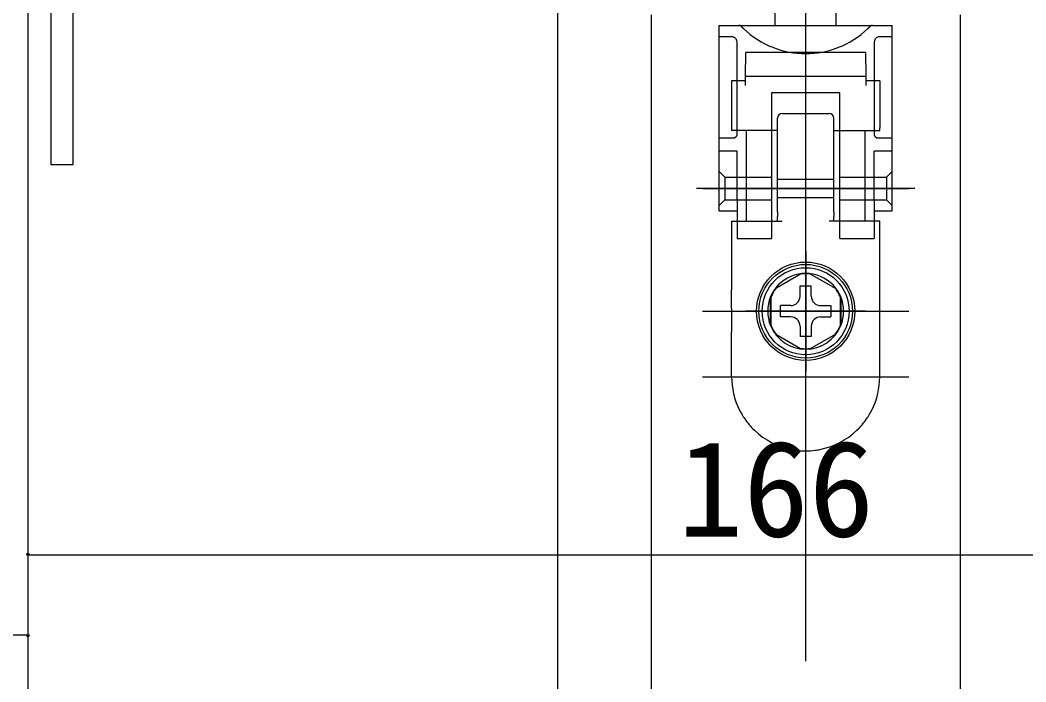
# Model space of a CAD drawing. Units: millimetres, scale not verified. Extents: x -800 to 800, y -554 to 554.
# Drawn here: x -526.2 to -418.9, y 311.4 to 382 of the extents above; entities that cross this region are included whole.
import ezdxf
from ezdxf.enums import TextEntityAlignment as Align

# ---------------------------------------------------------------- set-up
doc = ezdxf.new("R2010")
doc.units = ezdxf.units.MM
doc.header["$LTSCALE"] = 4
for name, pattern in [('CHAIN1', [8, 5, -1, 1, -1]), ('USER1', [19.05, 12.7, -6.35]), ('USER11', [14.01, 12, -1, 0.01, -1])]:
    doc.linetypes.add(name, pattern=pattern)
doc.layers.add('2-0', color=7, linetype='Continuous', lineweight=25)
doc.styles.add('ＭＳ ゴシック', font='')
doc.styles.get('ＭＳ ゴシック').set_extended_font_data('MS Gothic')

msp = doc.modelspace()

# ---------------------------------------------------------------- linework, layer by layer
at = {"layer": '2-0', "linetype": 'CHAIN1'}
msp.add_line((-442.362, 185.644), (-442.362, 457.493), dxfattribs=at)
at = {"layer": '2-0'}
for p, q in [((-525.362, 452.615), (-525.362, 185.644)), ((-522.862, 366.615), (-522.862, 416.615)), ((-468.862, 416.615), (-468.862, 185.644)), ((-520.562, 414.315), (-520.562, 366.615)), ((-445.612, 381.476), (-445.612, 391.615)), ((-439.112, 381.476), (-439.112, 391.615)), ((-458.862, 382.615), (-458.862, 185.644)), ((-425.862, 382.615), (-425.862, 185.644)), ((-451.602, 381.476), (-433.122, 381.476)), ((-451.602, 361.676), (-451.602, 381.476)), ((-433.122, 361.676), (-433.122, 381.476)), ((-435.962, 378.576), (-436.024, 378.576)), ((-450.062, 375.576), (-450.262, 375.576)), ((-450.262, 375.576), (-450.262, 375.076)), ((-450.262, 375.076), (-450.262, 372.183)), ((-434.462, 375.576), (-434.662, 375.576)), ((-438.702, 374.276), (-446.022, 374.276)), ((-446.022, 374.276), (-446.022, 359.876)), ((-438.702, 359.876), (-438.702, 374.276)), ((-450.262, 372.183), (-450.262, 371.737)), ((-450.262, 371.737), (-450.262, 370.565)), ((-445.362, 371.076), (-445.362, 371.576)), ((-444.862, 372.076), (-439.862, 372.076)), ((-450.262, 370.565), (-450.262, 370.297)), ((-450.262, 370.297), (-450.262, 370.265)), ((-445.362, 370.576), (-445.362, 371.076)), ((-445.362, 370.574), (-445.362, 370.576)), ((-439.362, 370.565), (-439.362, 370.574)), ((-434.462, 370.297), (-434.462, 370.565)), ((-434.462, 370.265), (-434.462, 370.297)), ((-450.062, 370.265), (-450.262, 370.265)), ((-445.362, 370.265), (-445.412, 370.265)), ((-439.362, 369.279), (-439.362, 370.265)), ((-439.362, 370.265), (-439.312, 370.265)), ((-439.362, 369.136), (-439.362, 369.279)), ((-434.662, 370.265), (-434.462, 370.265)), ((-445.362, 368.779), (-445.362, 369.136)), ((-445.362, 368.565), (-445.362, 368.779)), ((-445.362, 367.034), (-445.362, 368.565)), ((-439.362, 368.779), (-439.362, 369.136)), ((-439.362, 368.565), (-439.362, 368.779)), ((-520.562, 366.615), (-522.862, 366.615)), ((-445.362, 366.534), (-445.362, 366.541)), ((-445.362, 365.076), (-445.362, 366.534)), ((-439.362, 365.076), (-439.362, 366.534)), ((-445.362, 363.076), (-445.362, 365.076)), ((-449.682, 362.876), (-449.682, 359.876)), ((-445.362, 361.993), (-445.362, 363.076)), ((-435.042, 362.876), (-435.042, 359.876)), ((-448.687, 360.576), (-448.687, 362.076)), ((-445.362, 361.576), (-445.362, 361.993)), ((-439.362, 361.576), (-439.362, 361.993)), ((-436.037, 362.076), (-436.037, 360.576)), ((-451.602, 361.676), (-449.682, 361.676)), ((-445.362, 361.576), (-445.362, 361.076)), ((-445.362, 360.576), (-445.362, 361.076)), ((-439.362, 361.576), (-439.362, 361.076)), ((-439.362, 360.576), (-439.362, 361.076)), ((-435.042, 361.676), (-433.122, 361.676)), ((-450.262, 360.576), (-445.362, 360.576)), ((-450.262, 360.576), (-450.262, 356.276)), ((-445.362, 360.576), (-444.862, 360.576)), ((-439.362, 360.576), (-439.862, 360.576)), ((-434.462, 360.576), (-439.362, 360.576)), ((-450.262, 356.276), (-450.262, 355.276)), ((-450.262, 355.276), (-450.262, 355.205)), ((-450.262, 355.205), (-450.262, 354.402)), ((-450.262, 354.402), (-450.262, 353.938)), ((-442.896, 354.94), (-445.529, 353.42)), ((-439.196, 353.42), (-441.829, 354.94)), ((-434.462, 354.402), (-434.462, 355.205)), ((-434.462, 353.938), (-434.462, 354.402)), ((-450.262, 351.276), (-450.262, 353.276)), ((-442.962, 353.676), (-441.762, 353.676)), ((-442.962, 352.576), (-442.962, 353.676)), ((-441.762, 352.576), (-441.762, 353.676)), ((-446.112, 349.446), (-446.112, 352.506)), ((-446.062, 352.496), (-446.062, 349.456)), ((-438.662, 349.456), (-438.662, 352.496)), ((-438.612, 352.506), (-438.612, 349.446)), ((-450.262, 351.276), (-450.262, 350.776)), ((-445.062, 350.376), (-445.062, 351.576)), ((-443.962, 351.576), (-445.062, 351.576)), ((-440.762, 351.576), (-439.662, 351.576)), ((-439.662, 351.576), (-439.662, 350.376)), ((-443.962, 350.376), (-445.062, 350.376)), ((-440.762, 350.376), (-439.662, 350.376)), ((-434.462, 350.15), (-434.462, 350.615)), ((-434.462, 349.348), (-434.462, 350.15)), ((-442.962, 349.376), (-442.962, 348.276)), ((-441.762, 349.376), (-441.762, 348.276)), ((-434.462, 349.276), (-434.462, 349.348)), ((-434.462, 348.776), (-434.462, 349.276)), ((-450.262, 348.276), (-450.262, 348.776)), ((-450.262, 343.976), (-450.262, 348.276)), ((-445.529, 348.532), (-442.896, 347.012)), ((-441.762, 348.276), (-442.962, 348.276)), ((-441.829, 347.012), (-439.196, 348.532)), ((-434.462, 348.276), (-434.462, 348.776)), ((-434.462, 343.976), (-434.462, 348.276)), ((-525.362, 338.636), (-525.362, 323.718)), ((-525.362, 338.636), (-525.362, 315.152)), ((-525.519, 324.968), (-525.206, 324.968)), ((-525.362, 324.968), (-359.362, 324.968)), ((-525.206, 316.402), (-525.519, 316.402))]:
    msp.add_line(p, q, dxfattribs=at)
at = {"layer": '2-0', "linetype": 'USER11'}
for p, q in [((-442.362, 352.576), (-442.362, 398.776)), ((-442.362, 357.451), (-442.362, 383.276)), ((-442.362, 332.976), (-442.362, 380.576)), ((-430.722, 364.076), (-454.002, 364.076)), ((-453.362, 364.076), (-431.362, 364.076)), ((-442.362, 357.37), (-442.362, 344.582)), ((-453.362, 350.976), (-431.362, 350.976)), ((-435.969, 350.976), (-448.756, 350.976)), ((-453.362, 343.976), (-431.362, 343.976))]:
    msp.add_line(p, q, dxfattribs=at)
at = {"layer": '2-0', "linetype": 'USER1'}
for p, q in [((-450.282, 380.276), (-451.602, 380.276)), ((-433.122, 380.276), (-434.442, 380.276)), ((-449.682, 369.836), (-449.682, 379.676)), ((-435.042, 379.676), (-435.042, 369.836)), ((-448.794, 376.076), (-448.763, 378.576)), ((-436.024, 378.576), (-448.763, 378.576)), ((-435.962, 378.576), (-435.931, 376.076)), ((-448.794, 375.076), (-448.794, 376.076)), ((-448.794, 376.076), (-435.931, 376.076)), ((-435.931, 376.076), (-435.931, 375.076)), ((-448.794, 375.576), (-450.062, 375.576)), ((-434.662, 375.576), (-435.931, 375.576)), ((-451.602, 369.476), (-450.042, 369.476)), ((-445.412, 370.265), (-450.062, 370.265)), ((-448.687, 362.076), (-448.687, 370.265)), ((-439.312, 370.265), (-434.662, 370.265)), ((-436.037, 370.265), (-436.037, 362.076)), ((-434.682, 369.476), (-433.122, 369.476)), ((-435.042, 362.876), (-435.042, 368.066)), ((-433.122, 368.066), (-435.042, 368.066)), ((-451.602, 365.876), (-451.002, 365.276)), ((-451.002, 365.276), (-446.022, 365.276)), ((-451.002, 365.276), (-451.002, 362.876)), ((-445.362, 365.076), (-439.362, 365.076)), ((-438.702, 365.276), (-433.722, 365.276)), ((-433.122, 365.876), (-433.722, 365.276)), ((-433.722, 365.276), (-433.722, 362.876)), ((-451.602, 362.276), (-451.002, 362.876)), ((-451.002, 362.876), (-446.022, 362.876)), ((-439.362, 363.076), (-445.362, 363.076)), ((-438.702, 362.876), (-433.722, 362.876)), ((-433.122, 362.276), (-433.722, 362.876)), ((-449.682, 359.876), (-449.682, 358.739)), ((-446.022, 359.876), (-446.022, 358.739)), ((-438.702, 358.739), (-438.702, 359.876)), ((-435.042, 359.876), (-435.042, 358.739)), ((-449.682, 358.739), (-446.022, 358.739)), ((-438.702, 358.739), (-435.042, 358.739))]:
    msp.add_line(p, q, dxfattribs=at)
at = {"layer": '2-0'}
for points in [[(-434.462, 375.576), (-434.462, 375.076), (-434.462, 372.183)], [(-439.362, 370.574), (-439.362, 370.576), (-439.362, 371.076), (-439.362, 371.576)], [(-434.462, 372.183), (-434.462, 371.737), (-434.462, 370.565)], [(-445.362, 370.265), (-445.362, 370.297), (-445.362, 370.565), (-445.362, 370.574)], [(-439.362, 370.265), (-439.362, 370.297), (-439.362, 370.565)], [(-445.362, 369.136), (-445.362, 369.279), (-445.362, 370.265)], [(-439.362, 366.576), (-439.362, 367.034), (-439.362, 368.565)], [(-445.362, 366.541), (-445.362, 366.576), (-445.362, 367.034)], [(-439.362, 366.534), (-439.362, 366.541), (-439.362, 366.576)], [(-439.362, 361.993), (-439.362, 363.076), (-439.362, 365.076)], [(-434.462, 355.205), (-434.462, 355.276), (-434.462, 356.276), (-434.462, 360.576)], [(-450.262, 353.938), (-450.262, 353.776), (-450.262, 353.276)], [(-434.462, 351.276), (-434.462, 353.276), (-434.462, 353.776), (-434.462, 353.938)], [(-434.462, 350.615), (-434.462, 350.776), (-434.462, 351.276)], [(-450.262, 350.776), (-450.262, 350.615), (-450.262, 350.15), (-450.262, 349.348)], [(-450.262, 349.348), (-450.262, 349.276), (-450.262, 348.776)], [(-525.362, 316.402), (-528.362, 316.402), (-536.255, 316.402)]]:
    msp.add_lwpolyline(points, dxfattribs=at)
at = {"layer": '2-0', "linetype": 'USER1'}
msp.add_lwpolyline([(-449.682, 362.876), (-449.682, 368.066), (-451.602, 368.066)], dxfattribs=at)
at = {"layer": '2-0'}
for radius in [5.25, 4.646]:
    msp.add_circle((-442.362, 350.976), radius, dxfattribs=at)
at = {"layer": '2-0', "linetype": 'USER11'}
msp.add_circle((-442.362, 350.976), 5, dxfattribs=at)
at = {"layer": '2-0', "linetype": 'USER1'}
for centre, radius, start, end in [((-449.487, 381.116), 0.36, 44.33042, 90), ((-442.362, 388.076), 9.6, 224.33042, 226.29373), ((-442.362, 388.076), 9.6, 226.29373, 313.70627), ((-442.362, 388.076), 9.6, 313.70627, 315.66958), ((-435.238, 381.116), 0.36, 90, 135.66958), ((-450.282, 379.676), 0.6, 0, 90), ((-434.442, 379.676), 0.6, 90, 180), ((-450.042, 369.836), 0.36, 270, 0), ((-434.682, 369.836), 0.36, 180, 270)]:
    msp.add_arc(centre, radius, start, end, dxfattribs=at)
at = {"layer": '2-0'}
for centre, radius, start, end in [((-444.862, 371.576), 0.5, 90, 180), ((-439.862, 371.576), 0.5, 0, 90), ((-442.362, 350.976), 4.05, 43.7377, 136.2623), ((-442.362, 350.976), 4, 82.33165, 97.66835), ((-442.362, 350.976), 4.05, 136.2623, 157.80839), ((-442.362, 350.976), 4, 142.17651, 157.66835), ((-442.362, 350.976), 4.05, 22.19161, 43.7377), ((-442.362, 350.976), 4, 22.33165, 37.66835), ((-442.362, 350.976), 4.05, 157.80839, 202.19161), ((-443.962, 352.576), 1, 270, 0), ((-440.762, 352.576), 1, 180, 270), ((-442.362, 350.976), 4.05, 337.80839, 22.19161), ((-443.962, 349.376), 1, 360, 90), ((-440.762, 349.376), 1, 90, 180), ((-442.362, 350.976), 4.05, 202.19161, 337.80839), ((-442.362, 350.976), 4, 202.33165, 217.82349), ((-442.362, 350.976), 4, 322.17651, 337.66835), ((-442.362, 350.976), 4, 262.17651, 277.82349), ((-442.362, 343.976), 7.9, 180, 206.29788), ((-442.362, 343.976), 7.9, 333.70212, 0), ((-442.362, 343.976), 7.9, 206.29788, 210.41962), ((-442.362, 343.976), 7.9, 329.58038, 333.70212), ((-442.362, 343.976), 7.9, 210.41962, 214.72375), ((-442.362, 343.976), 7.9, 214.72375, 225.86911), ((-442.362, 343.976), 7.9, 314.13089, 325.27625), ((-442.362, 343.976), 7.9, 325.27625, 329.58038), ((-442.362, 343.976), 7.9, 225.86911, 226.18003), ((-442.362, 343.976), 7.9, 226.18003, 259.0546), ((-442.362, 343.976), 7.9, 280.9454, 313.81997), ((-442.362, 343.976), 7.9, 313.81997, 314.13089), ((-442.362, 343.976), 7.9, 259.0546, 262.72786), ((-442.362, 343.976), 7.9, 262.72786, 270), ((-442.362, 343.976), 7.9, 270, 277.27214), ((-442.362, 343.976), 7.9, 277.27214, 280.9454), ((-525.362, 324.968), 0.156, 0, 180), ((-525.362, 316.402), 0.156, 180, 0)]:
    msp.add_arc(centre, radius, start, end, dxfattribs=at)

# ---------------------------------------------------------------- texts
at = {"layer": '2-0', "style": 'ＭＳ ゴシック'}
msp.add_text('166', height=10.26, dxfattribs=at).set_placement((-455.994, 323.84), align=Align.BOTTOM_LEFT)

doc.saveas('drawing.dxf')
